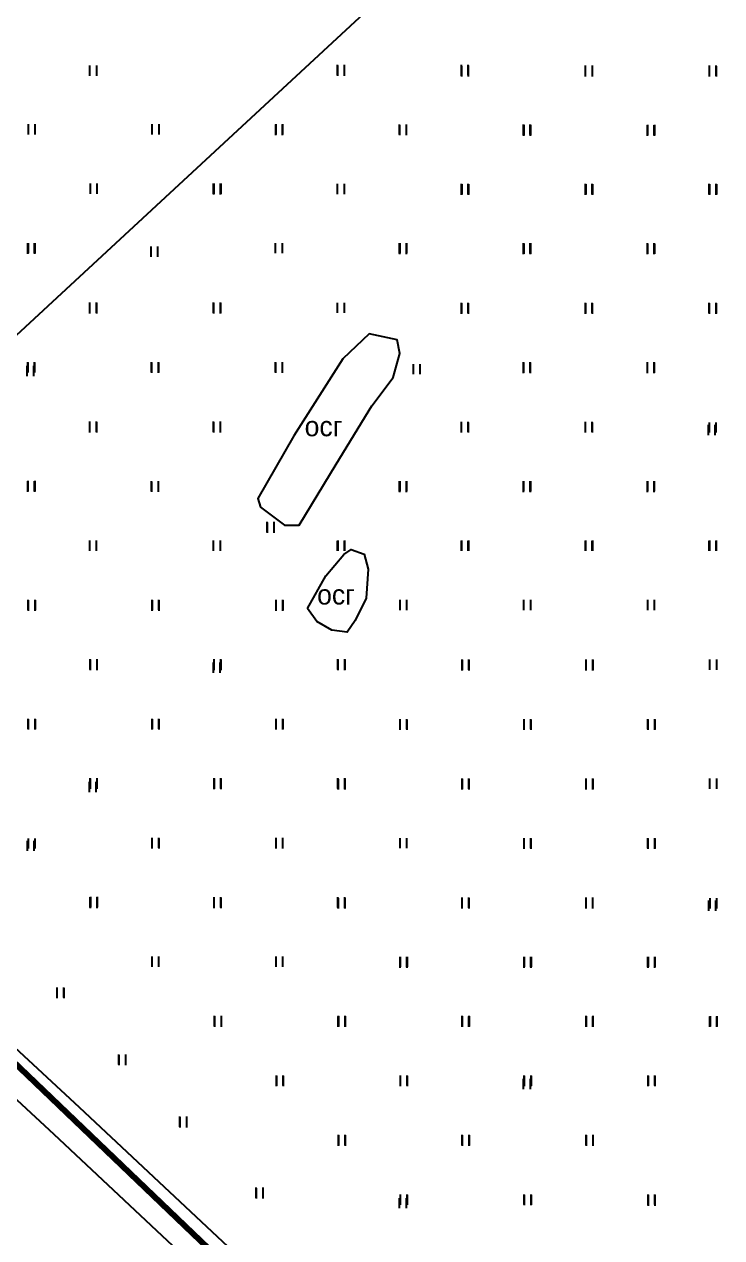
# Model space of a CAD drawing. Header units: millimetres. Extents: x 1378883 to 1389513, y 5662980 to 5673292.
# Drawn here: x 1384203.9 to 1384449.6, y 5669020.7 to 5669448.2 of the extents above; entities that cross this region are included whole.
import ezdxf

# ---------------------------------------------------------------- set-up
doc = ezdxf.new("R2010")
doc.units = ezdxf.units.MM
doc.layers.add('_5Інше', color=252, linetype='Continuous', lineweight=25)
for name, color, linetype in [('вулиці', 7, 'Continuous'), ('КартаСкан', 252, 'Continuous'), ('район', 6, 'Continuous')]:
    doc.layers.add(name, color=color, linetype=linetype)
picture_1 = doc.add_image_def('image1.tif', size_in_pixel=(29607, 29619))

# ---------------------------------------------------------------- blocks, each defined once
blk = doc.blocks.new('ТуріяПрибер')
at = {"layer": '_5Інше', "color": 160}
blk.add_lwpolyline([(46768, 24208), (46922, 24778), (46918, 24781), (46924, 24984), (46963, 24986), (46960, 25058), (46917, 25059), (46916, 25122), (47042, 25306), (47065, 25943), (47093, 25540), (47164, 25902), (47092, 25992), (47088, 26106), (46993, 26442), (47127, 26627), (47198, 27064), (47524, 27366), (47631, 27206), (47810, 27266), (47842, 27342), (47995, 27705)], dxfattribs=at)

msp = doc.modelspace()

# ---------------------------------------------------------------- linework, layer by layer
at = {"layer": 'вулиці', "color": 7, "lineweight": -2}
for p, q in [((1384227.07, 5669430.05), (1384227.07, 5669433.65)), ((1384229.47, 5669430.05), (1384229.47, 5669433.65)), ((1384314.3, 5669430.29), (1384314.3, 5669433.89)), ((1384314.34, 5669430.05), (1384314.34, 5669433.65)), ((1384316.7, 5669430.29), (1384316.7, 5669433.89)), ((1384316.74, 5669430.05), (1384316.74, 5669433.65)), ((1384357.93, 5669430.29), (1384357.93, 5669433.89)), ((1384357.98, 5669430.05), (1384357.98, 5669433.65)), ((1384358.03, 5669429.81), (1384358.03, 5669433.41)), ((1384360.33, 5669430.29), (1384360.33, 5669433.89)), ((1384360.38, 5669430.05), (1384360.38, 5669433.65)), ((1384360.43, 5669429.81), (1384360.43, 5669433.41)), ((1384401.62, 5669430.05), (1384401.62, 5669433.65)), ((1384401.66, 5669429.81), (1384401.66, 5669433.41)), ((1384404.02, 5669430.05), (1384404.02, 5669433.65)), ((1384404.06, 5669429.81), (1384404.06, 5669433.41)), ((1384445.26, 5669430.05), (1384445.26, 5669433.65)), ((1384445.3, 5669429.81), (1384445.3, 5669433.41)), ((1384447.66, 5669430.05), (1384447.66, 5669433.65)), ((1384447.7, 5669429.81), (1384447.7, 5669433.41)), ((1384205.37, 5669409.41), (1384205.37, 5669413.01)), ((1384207.77, 5669409.41), (1384207.77, 5669413.01)), ((1384249.01, 5669409.41), (1384249.01, 5669413.01)), ((1384251.41, 5669409.41), (1384251.41, 5669413.01)), ((1384292.48, 5669409.33), (1384292.48, 5669412.93)), ((1384292.52, 5669409.09), (1384292.52, 5669412.69)), ((1384292.65, 5669409.41), (1384292.65, 5669413.01)), ((1384294.88, 5669409.33), (1384294.88, 5669412.93)), ((1384294.92, 5669409.09), (1384294.92, 5669412.69)), ((1384295.05, 5669409.41), (1384295.05, 5669413.01)), ((1384336.12, 5669409.33), (1384336.12, 5669412.93)), ((1384336.16, 5669409.09), (1384336.16, 5669412.69)), ((1384338.52, 5669409.33), (1384338.52, 5669412.93)), ((1384338.56, 5669409.09), (1384338.56, 5669412.69)), ((1384379.75, 5669409.33), (1384379.75, 5669412.93)), ((1384379.8, 5669409.09), (1384379.8, 5669412.69)), ((1384379.8, 5669409.09), (1384379.8, 5669412.69)), ((1384379.85, 5669408.85), (1384379.85, 5669412.45)), ((1384379.97, 5669409.17), (1384379.97, 5669412.77)), ((1384379.97, 5669409.17), (1384379.97, 5669412.77)), ((1384382.15, 5669409.33), (1384382.15, 5669412.93)), ((1384382.2, 5669409.09), (1384382.2, 5669412.69)), ((1384382.2, 5669409.09), (1384382.2, 5669412.69)), ((1384382.25, 5669408.85), (1384382.25, 5669412.45)), ((1384382.37, 5669409.17), (1384382.37, 5669412.77)), ((1384382.37, 5669409.17), (1384382.37, 5669412.77)), ((1384423.44, 5669409.09), (1384423.44, 5669412.69)), ((1384423.48, 5669408.85), (1384423.48, 5669412.45)), ((1384423.6, 5669409.17), (1384423.6, 5669412.77)), ((1384425.84, 5669409.09), (1384425.84, 5669412.69)), ((1384425.88, 5669408.85), (1384425.88, 5669412.45)), ((1384426, 5669409.17), (1384426, 5669412.77)), ((1384227.19, 5669388.45), (1384227.19, 5669392.05)), ((1384229.59, 5669388.45), (1384229.59, 5669392.05)), ((1384270.61, 5669388.45), (1384270.61, 5669392.05)), ((1384270.66, 5669388.38), (1384270.66, 5669391.98)), ((1384270.66, 5669388.21), (1384270.66, 5669391.81)), ((1384270.71, 5669388.33), (1384270.71, 5669391.93)), ((1384270.71, 5669388.33), (1384270.71, 5669391.93)), ((1384270.83, 5669388.45), (1384270.83, 5669392.05)), ((1384273.01, 5669388.45), (1384273.01, 5669392.05)), ((1384273.06, 5669388.38), (1384273.06, 5669391.98)), ((1384273.06, 5669388.21), (1384273.06, 5669391.81)), ((1384273.11, 5669388.33), (1384273.11, 5669391.93)), ((1384273.11, 5669388.33), (1384273.11, 5669391.93)), ((1384273.23, 5669388.45), (1384273.23, 5669392.05)), ((1384314.3, 5669388.38), (1384314.3, 5669391.98)), ((1384314.3, 5669388.38), (1384314.3, 5669391.98)), ((1384316.7, 5669388.38), (1384316.7, 5669391.98)), ((1384316.7, 5669388.38), (1384316.7, 5669391.98)), ((1384357.93, 5669388.38), (1384357.93, 5669391.98)), ((1384357.93, 5669388.38), (1384357.93, 5669391.98)), ((1384358.03, 5669388.26), (1384358.03, 5669391.86)), ((1384358.15, 5669388.21), (1384358.15, 5669391.81)), ((1384360.33, 5669388.38), (1384360.33, 5669391.98)), ((1384360.33, 5669388.38), (1384360.33, 5669391.98)), ((1384360.43, 5669388.26), (1384360.43, 5669391.86)), ((1384360.43, 5669388.26), (1384360.43, 5669391.86)), ((1384360.55, 5669388.21), (1384360.55, 5669391.81)), ((1384401.57, 5669388.38), (1384401.57, 5669391.98)), ((1384401.67, 5669388.26), (1384401.67, 5669391.86)), ((1384401.67, 5669388.26), (1384401.67, 5669391.86)), ((1384401.79, 5669388.21), (1384401.79, 5669391.81)), ((1384403.97, 5669388.38), (1384403.97, 5669391.98)), ((1384404.07, 5669388.26), (1384404.07, 5669391.86)), ((1384404.07, 5669388.26), (1384404.07, 5669391.86)), ((1384404.19, 5669388.21), (1384404.19, 5669391.81)), ((1384445.21, 5669388.38), (1384445.21, 5669391.98)), ((1384445.21, 5669388.38), (1384445.21, 5669391.98)), ((1384445.3, 5669388.26), (1384445.3, 5669391.86)), ((1384445.3, 5669388.26), (1384445.3, 5669391.86)), ((1384445.42, 5669388.21), (1384445.42, 5669391.81)), ((1384447.61, 5669388.38), (1384447.61, 5669391.98)), ((1384447.61, 5669388.38), (1384447.61, 5669391.98)), ((1384447.7, 5669388.26), (1384447.7, 5669391.86)), ((1384447.7, 5669388.26), (1384447.7, 5669391.86)), ((1384447.82, 5669388.21), (1384447.82, 5669391.81)), ((1384357.98, 5669388.14), (1384357.98, 5669391.74)), ((1384357.98, 5669388.14), (1384357.98, 5669391.74)), ((1384360.38, 5669388.14), (1384360.38, 5669391.74)), ((1384360.38, 5669388.14), (1384360.38, 5669391.74)), ((1384401.62, 5669388.14), (1384401.62, 5669391.74)), ((1384401.62, 5669388.14), (1384401.62, 5669391.74)), ((1384404.02, 5669388.14), (1384404.02, 5669391.74)), ((1384404.02, 5669388.14), (1384404.02, 5669391.74)), ((1384445.26, 5669388.14), (1384445.26, 5669391.74)), ((1384445.26, 5669388.14), (1384445.26, 5669391.74)), ((1384447.66, 5669388.14), (1384447.66, 5669391.74)), ((1384447.66, 5669388.14), (1384447.66, 5669391.74)), ((1384205.16, 5669367.49), (1384205.16, 5669371.09)), ((1384205.2, 5669367.26), (1384205.2, 5669370.86)), ((1384205.2, 5669367.26), (1384205.2, 5669370.86)), ((1384205.25, 5669367.38), (1384205.25, 5669370.98)), ((1384205.37, 5669367.5), (1384205.37, 5669371.1)), ((1384207.56, 5669367.49), (1384207.56, 5669371.09)), ((1384207.6, 5669367.26), (1384207.6, 5669370.86)), ((1384207.6, 5669367.26), (1384207.6, 5669370.86)), ((1384207.65, 5669367.38), (1384207.65, 5669370.98)), ((1384207.77, 5669367.5), (1384207.77, 5669371.1)), ((1384292.43, 5669367.49), (1384292.43, 5669371.09)), ((1384294.83, 5669367.49), (1384294.83, 5669371.09)), ((1384336.12, 5669367.42), (1384336.12, 5669371.02)), ((1384336.16, 5669367.18), (1384336.16, 5669370.78)), ((1384336.28, 5669367.5), (1384336.28, 5669371.1)), ((1384338.52, 5669367.42), (1384338.52, 5669371.02)), ((1384338.56, 5669367.18), (1384338.56, 5669370.78)), ((1384338.68, 5669367.5), (1384338.68, 5669371.1)), ((1384379.75, 5669367.42), (1384379.75, 5669371.02)), ((1384379.8, 5669367.18), (1384379.8, 5669370.78)), ((1384379.92, 5669367.5), (1384379.92, 5669371.1)), ((1384379.97, 5669367.26), (1384379.97, 5669370.86)), ((1384379.97, 5669367.26), (1384379.97, 5669370.86)), ((1384382.15, 5669367.42), (1384382.15, 5669371.02)), ((1384382.2, 5669367.18), (1384382.2, 5669370.78)), ((1384382.32, 5669367.5), (1384382.32, 5669371.1)), ((1384382.37, 5669367.26), (1384382.37, 5669370.86)), ((1384382.37, 5669367.26), (1384382.37, 5669370.86)), ((1384423.39, 5669367.42), (1384423.39, 5669371.02)), ((1384423.44, 5669367.18), (1384423.44, 5669370.78)), ((1384423.49, 5669367.31), (1384423.49, 5669370.91)), ((1384423.6, 5669367.26), (1384423.6, 5669370.86)), ((1384425.79, 5669367.42), (1384425.79, 5669371.02)), ((1384425.84, 5669367.18), (1384425.84, 5669370.78)), ((1384425.89, 5669367.31), (1384425.89, 5669370.91)), ((1384426, 5669367.26), (1384426, 5669370.86)), ((1384248.57, 5669366.3), (1384248.57, 5669369.9)), ((1384248.57, 5669366.3), (1384248.57, 5669369.9)), ((1384250.97, 5669366.3), (1384250.97, 5669369.9)), ((1384250.97, 5669366.3), (1384250.97, 5669369.9)), ((1384226.98, 5669346.54), (1384226.98, 5669350.14)), ((1384227.02, 5669346.3), (1384227.02, 5669349.9)), ((1384227.02, 5669346.3), (1384227.02, 5669349.9)), ((1384227.07, 5669346.42), (1384227.07, 5669350.02)), ((1384227.07, 5669346.42), (1384227.07, 5669350.02)), ((1384229.38, 5669346.54), (1384229.38, 5669350.14)), ((1384229.42, 5669346.3), (1384229.42, 5669349.9)), ((1384229.42, 5669346.3), (1384229.42, 5669349.9)), ((1384229.47, 5669346.42), (1384229.47, 5669350.02)), ((1384229.47, 5669346.42), (1384229.47, 5669350.02)), ((1384270.61, 5669346.54), (1384270.61, 5669350.14)), ((1384270.66, 5669346.3), (1384270.66, 5669349.9)), ((1384270.66, 5669346.3), (1384270.66, 5669349.9)), ((1384270.71, 5669346.42), (1384270.71, 5669350.02)), ((1384273.01, 5669346.54), (1384273.01, 5669350.14)), ((1384273.06, 5669346.3), (1384273.06, 5669349.9)), ((1384273.06, 5669346.3), (1384273.06, 5669349.9)), ((1384273.11, 5669346.42), (1384273.11, 5669350.02)), ((1384314.3, 5669346.47), (1384314.3, 5669350.07)), ((1384316.7, 5669346.47), (1384316.7, 5669350.07)), ((1384357.93, 5669346.47), (1384357.93, 5669350.07)), ((1384357.98, 5669346.23), (1384357.98, 5669349.83)), ((1384357.98, 5669346.23), (1384357.98, 5669349.83)), ((1384358.03, 5669346.35), (1384358.03, 5669349.95)), ((1384360.33, 5669346.47), (1384360.33, 5669350.07)), ((1384360.38, 5669346.23), (1384360.38, 5669349.83)), ((1384360.38, 5669346.23), (1384360.38, 5669349.83)), ((1384360.43, 5669346.35), (1384360.43, 5669349.95)), ((1384401.57, 5669346.47), (1384401.57, 5669350.07)), ((1384401.62, 5669346.23), (1384401.62, 5669349.83)), ((1384401.62, 5669346.23), (1384401.62, 5669349.83)), ((1384401.67, 5669346.35), (1384401.67, 5669349.95)), ((1384403.97, 5669346.47), (1384403.97, 5669350.07)), ((1384404.02, 5669346.23), (1384404.02, 5669349.83)), ((1384404.02, 5669346.23), (1384404.02, 5669349.83)), ((1384404.07, 5669346.35), (1384404.07, 5669349.95)), ((1384445.21, 5669346.47), (1384445.21, 5669350.07)), ((1384445.21, 5669346.47), (1384445.21, 5669350.07)), ((1384445.26, 5669346.23), (1384445.26, 5669349.83)), ((1384445.26, 5669346.23), (1384445.26, 5669349.83)), ((1384445.26, 5669346.23), (1384445.26, 5669349.83)), ((1384445.3, 5669346.35), (1384445.3, 5669349.95)), ((1384447.61, 5669346.47), (1384447.61, 5669350.07)), ((1384447.61, 5669346.47), (1384447.61, 5669350.07)), ((1384447.66, 5669346.23), (1384447.66, 5669349.83)), ((1384447.66, 5669346.23), (1384447.66, 5669349.83)), ((1384447.66, 5669346.23), (1384447.66, 5669349.83)), ((1384447.66, 5669346.23), (1384447.66, 5669349.83)), ((1384447.7, 5669346.35), (1384447.7, 5669349.95)), ((1384204.88, 5669324.27), (1384204.88, 5669327.87)), ((1384204.88, 5669324.27), (1384204.88, 5669327.87)), ((1384205.16, 5669325.58), (1384205.16, 5669329.18)), ((1384205.16, 5669325.58), (1384205.16, 5669329.18)), ((1384205.25, 5669325.47), (1384205.25, 5669329.07)), ((1384207.28, 5669324.27), (1384207.28, 5669327.87)), ((1384207.28, 5669324.27), (1384207.28, 5669327.87)), ((1384207.56, 5669325.58), (1384207.56, 5669329.18)), ((1384207.56, 5669325.58), (1384207.56, 5669329.18)), ((1384207.65, 5669325.47), (1384207.65, 5669329.07)), ((1384248.79, 5669325.58), (1384248.79, 5669329.18)), ((1384248.79, 5669325.58), (1384248.79, 5669329.18)), ((1384248.84, 5669325.35), (1384248.84, 5669328.95)), ((1384248.89, 5669325.47), (1384248.89, 5669329.07)), ((1384251.19, 5669325.58), (1384251.19, 5669329.18)), ((1384251.19, 5669325.58), (1384251.19, 5669329.18)), ((1384251.24, 5669325.35), (1384251.24, 5669328.95)), ((1384251.29, 5669325.47), (1384251.29, 5669329.07)), ((1384292.43, 5669325.58), (1384292.43, 5669329.18)), ((1384292.43, 5669325.58), (1384292.43, 5669329.18)), ((1384292.48, 5669325.35), (1384292.48, 5669328.95)), ((1384292.53, 5669325.47), (1384292.53, 5669329.07)), ((1384294.83, 5669325.58), (1384294.83, 5669329.18)), ((1384294.83, 5669325.58), (1384294.83, 5669329.18)), ((1384294.88, 5669325.35), (1384294.88, 5669328.95)), ((1384294.93, 5669325.47), (1384294.93, 5669329.07)), ((1384340.98, 5669324.9), (1384340.98, 5669328.5)), ((1384343.38, 5669324.9), (1384343.38, 5669328.5)), ((1384343.38, 5669324.9), (1384343.38, 5669328.5)), ((1384379.75, 5669325.51), (1384379.75, 5669329.11)), ((1384379.75, 5669325.51), (1384379.75, 5669329.11)), ((1384379.8, 5669325.27), (1384379.8, 5669328.87)), ((1384379.85, 5669325.4), (1384379.85, 5669329)), ((1384382.15, 5669325.51), (1384382.15, 5669329.11)), ((1384382.15, 5669325.51), (1384382.15, 5669329.11)), ((1384382.2, 5669325.27), (1384382.2, 5669328.87)), ((1384382.25, 5669325.4), (1384382.25, 5669329)), ((1384423.39, 5669325.51), (1384423.39, 5669329.11)), ((1384423.39, 5669325.51), (1384423.39, 5669329.11)), ((1384423.39, 5669325.51), (1384423.39, 5669329.11)), ((1384423.44, 5669325.27), (1384423.44, 5669328.87)), ((1384423.49, 5669325.4), (1384423.49, 5669329)), ((1384425.79, 5669325.51), (1384425.79, 5669329.11)), ((1384425.79, 5669325.51), (1384425.79, 5669329.11)), ((1384425.79, 5669325.51), (1384425.79, 5669329.11)), ((1384425.79, 5669325.51), (1384425.79, 5669329.11)), ((1384425.84, 5669325.27), (1384425.84, 5669328.87)), ((1384425.89, 5669325.4), (1384425.89, 5669329)), ((1384226.98, 5669304.63), (1384226.98, 5669308.23)), ((1384227.02, 5669304.39), (1384227.02, 5669307.99)), ((1384229.38, 5669304.63), (1384229.38, 5669308.23)), ((1384229.42, 5669304.39), (1384229.42, 5669307.99)), ((1384270.61, 5669304.63), (1384270.61, 5669308.23)), ((1384270.66, 5669304.39), (1384270.66, 5669307.99)), ((1384273.01, 5669304.63), (1384273.01, 5669308.23)), ((1384273.06, 5669304.39), (1384273.06, 5669307.99)), ((1384357.93, 5669304.56), (1384357.93, 5669308.16)), ((1384357.98, 5669304.32), (1384357.98, 5669307.92)), ((1384360.33, 5669304.56), (1384360.33, 5669308.16)), ((1384360.38, 5669304.32), (1384360.38, 5669307.92)), ((1384401.57, 5669304.56), (1384401.57, 5669308.16)), ((1384401.62, 5669304.32), (1384401.62, 5669307.92)), ((1384403.97, 5669304.56), (1384403.97, 5669308.16)), ((1384404.02, 5669304.32), (1384404.02, 5669307.92)), ((1384444.89, 5669303.48), (1384444.89, 5669307.08)), ((1384444.89, 5669303.48), (1384444.89, 5669307.08)), ((1384445.26, 5669304.32), (1384445.26, 5669307.92)), ((1384445.26, 5669304.32), (1384445.26, 5669307.92)), ((1384447.29, 5669303.48), (1384447.29, 5669307.08)), ((1384447.29, 5669303.48), (1384447.29, 5669307.08)), ((1384447.66, 5669304.32), (1384447.66, 5669307.92)), ((1384447.66, 5669304.32), (1384447.66, 5669307.92)), ((1384205.16, 5669283.67), (1384205.16, 5669287.27)), ((1384205.2, 5669283.44), (1384205.2, 5669287.04)), ((1384205.32, 5669283.75), (1384205.32, 5669287.35)), ((1384207.56, 5669283.67), (1384207.56, 5669287.27)), ((1384207.6, 5669283.44), (1384207.6, 5669287.04)), ((1384207.72, 5669283.75), (1384207.72, 5669287.35)), ((1384248.79, 5669283.67), (1384248.79, 5669287.27)), ((1384248.84, 5669283.44), (1384248.84, 5669287.04)), ((1384251.19, 5669283.67), (1384251.19, 5669287.27)), ((1384251.24, 5669283.44), (1384251.24, 5669287.04)), ((1384336.12, 5669283.6), (1384336.12, 5669287.2)), ((1384336.16, 5669283.36), (1384336.16, 5669286.96)), ((1384336.28, 5669283.68), (1384336.28, 5669287.28)), ((1384336.28, 5669283.68), (1384336.28, 5669287.28)), ((1384338.52, 5669283.6), (1384338.52, 5669287.2)), ((1384338.56, 5669283.36), (1384338.56, 5669286.96)), ((1384338.68, 5669283.68), (1384338.68, 5669287.28)), ((1384338.68, 5669283.68), (1384338.68, 5669287.28)), ((1384379.75, 5669283.6), (1384379.75, 5669287.2)), ((1384379.8, 5669283.36), (1384379.8, 5669286.96)), ((1384379.92, 5669283.68), (1384379.92, 5669287.28)), ((1384382.15, 5669283.6), (1384382.15, 5669287.2)), ((1384382.2, 5669283.36), (1384382.2, 5669286.96)), ((1384382.32, 5669283.68), (1384382.32, 5669287.28)), ((1384423.39, 5669283.6), (1384423.39, 5669287.2)), ((1384423.39, 5669283.6), (1384423.39, 5669287.2)), ((1384423.44, 5669283.36), (1384423.44, 5669286.96)), ((1384423.56, 5669283.68), (1384423.56, 5669287.28)), ((1384425.79, 5669283.6), (1384425.79, 5669287.2)), ((1384425.79, 5669283.6), (1384425.79, 5669287.2)), ((1384425.84, 5669283.36), (1384425.84, 5669286.96)), ((1384425.96, 5669283.68), (1384425.96, 5669287.28)), ((1384289.5, 5669269.25), (1384289.5, 5669272.85)), ((1384289.54, 5669269.01), (1384289.54, 5669272.61)), ((1384291.9, 5669269.25), (1384291.9, 5669272.85)), ((1384291.94, 5669269.01), (1384291.94, 5669272.61)), ((1384226.98, 5669262.72), (1384226.98, 5669266.32)), ((1384229.38, 5669262.72), (1384229.38, 5669266.32)), ((1384270.61, 5669262.72), (1384270.61, 5669266.32)), ((1384273.01, 5669262.72), (1384273.01, 5669266.32)), ((1384314.3, 5669262.65), (1384314.3, 5669266.25)), ((1384314.46, 5669262.72), (1384314.46, 5669266.32)), ((1384316.7, 5669262.65), (1384316.7, 5669266.25)), ((1384316.86, 5669262.72), (1384316.86, 5669266.32)), ((1384357.93, 5669262.65), (1384357.93, 5669266.25)), ((1384358.1, 5669262.72), (1384358.1, 5669266.32)), ((1384360.33, 5669262.65), (1384360.33, 5669266.25)), ((1384360.5, 5669262.72), (1384360.5, 5669266.32)), ((1384401.57, 5669262.65), (1384401.57, 5669266.25)), ((1384401.74, 5669262.72), (1384401.74, 5669266.32)), ((1384403.97, 5669262.65), (1384403.97, 5669266.25)), ((1384404.14, 5669262.72), (1384404.14, 5669266.32)), ((1384445.21, 5669262.65), (1384445.21, 5669266.25)), ((1384445.38, 5669262.72), (1384445.38, 5669266.32)), ((1384447.61, 5669262.65), (1384447.61, 5669266.25)), ((1384447.78, 5669262.72), (1384447.78, 5669266.32)), ((1384205.32, 5669241.84), (1384205.32, 5669245.44)), ((1384205.32, 5669241.84), (1384205.32, 5669245.44)), ((1384205.32, 5669241.84), (1384205.32, 5669245.44)), ((1384205.32, 5669241.84), (1384205.32, 5669245.44)), ((1384205.37, 5669241.6), (1384205.37, 5669245.2)), ((1384205.42, 5669241.72), (1384205.42, 5669245.32)), ((1384205.42, 5669241.72), (1384205.42, 5669245.32)), ((1384207.72, 5669241.84), (1384207.72, 5669245.44)), ((1384207.72, 5669241.84), (1384207.72, 5669245.44)), ((1384207.72, 5669241.84), (1384207.72, 5669245.44)), ((1384207.72, 5669241.84), (1384207.72, 5669245.44)), ((1384207.77, 5669241.6), (1384207.77, 5669245.2)), ((1384207.82, 5669241.72), (1384207.82, 5669245.32)), ((1384207.82, 5669241.72), (1384207.82, 5669245.32)), ((1384248.96, 5669241.84), (1384248.96, 5669245.44)), ((1384248.96, 5669241.84), (1384248.96, 5669245.44)), ((1384249.01, 5669241.6), (1384249.01, 5669245.2)), ((1384249.06, 5669241.72), (1384249.06, 5669245.32)), ((1384249.06, 5669241.72), (1384249.06, 5669245.32)), ((1384249.06, 5669241.72), (1384249.06, 5669245.32)), ((1384251.36, 5669241.84), (1384251.36, 5669245.44)), ((1384251.36, 5669241.84), (1384251.36, 5669245.44)), ((1384251.41, 5669241.6), (1384251.41, 5669245.2)), ((1384251.46, 5669241.72), (1384251.46, 5669245.32)), ((1384251.46, 5669241.72), (1384251.46, 5669245.32)), ((1384251.46, 5669241.72), (1384251.46, 5669245.32)), ((1384251.46, 5669241.72), (1384251.46, 5669245.32)), ((1384292.6, 5669241.84), (1384292.6, 5669245.44)), ((1384292.6, 5669241.84), (1384292.6, 5669245.44)), ((1384292.64, 5669241.6), (1384292.64, 5669245.2)), ((1384292.69, 5669241.72), (1384292.69, 5669245.32)), ((1384292.69, 5669241.72), (1384292.69, 5669245.32)), ((1384295, 5669241.84), (1384295, 5669245.44)), ((1384295, 5669241.84), (1384295, 5669245.44)), ((1384295.04, 5669241.6), (1384295.04, 5669245.2)), ((1384295.09, 5669241.72), (1384295.09, 5669245.32)), ((1384295.09, 5669241.72), (1384295.09, 5669245.32)), ((1384336.28, 5669241.77), (1384336.28, 5669245.37)), ((1384336.28, 5669241.77), (1384336.28, 5669245.37)), ((1384338.68, 5669241.77), (1384338.68, 5669245.37)), ((1384338.68, 5669241.77), (1384338.68, 5669245.37)), ((1384379.92, 5669241.77), (1384379.92, 5669245.37)), ((1384382.32, 5669241.77), (1384382.32, 5669245.37)), ((1384423.56, 5669241.77), (1384423.56, 5669245.37)), ((1384425.96, 5669241.77), (1384425.96, 5669245.37)), ((1384227.14, 5669220.89), (1384227.14, 5669224.49)), ((1384227.19, 5669220.65), (1384227.19, 5669224.25)), ((1384227.19, 5669220.65), (1384227.19, 5669224.25)), ((1384227.24, 5669220.77), (1384227.24, 5669224.37)), ((1384229.54, 5669220.89), (1384229.54, 5669224.49)), ((1384229.59, 5669220.65), (1384229.59, 5669224.25)), ((1384229.59, 5669220.65), (1384229.59, 5669224.25)), ((1384229.64, 5669220.77), (1384229.64, 5669224.37)), ((1384270.55, 5669219.69), (1384270.55, 5669223.29)), ((1384270.55, 5669219.69), (1384270.55, 5669223.29)), ((1384270.78, 5669220.89), (1384270.78, 5669224.49)), ((1384270.83, 5669220.65), (1384270.83, 5669224.25)), ((1384272.95, 5669219.69), (1384272.95, 5669223.29)), ((1384272.95, 5669219.69), (1384272.95, 5669223.29)), ((1384273.18, 5669220.89), (1384273.18, 5669224.49)), ((1384273.23, 5669220.65), (1384273.23, 5669224.25)), ((1384314.42, 5669220.89), (1384314.42, 5669224.49)), ((1384314.46, 5669220.65), (1384314.46, 5669224.25)), ((1384314.51, 5669220.77), (1384314.51, 5669224.37)), ((1384314.51, 5669220.77), (1384314.51, 5669224.37)), ((1384316.82, 5669220.89), (1384316.82, 5669224.49)), ((1384316.86, 5669220.65), (1384316.86, 5669224.25)), ((1384316.91, 5669220.77), (1384316.91, 5669224.37)), ((1384316.91, 5669220.77), (1384316.91, 5669224.37)), ((1384358.15, 5669220.77), (1384358.15, 5669224.37)), ((1384358.2, 5669220.53), (1384358.2, 5669224.13)), ((1384358.25, 5669220.65), (1384358.25, 5669224.25)), ((1384360.55, 5669220.77), (1384360.55, 5669224.37)), ((1384360.6, 5669220.53), (1384360.6, 5669224.13)), ((1384360.65, 5669220.65), (1384360.65, 5669224.25)), ((1384360.65, 5669220.65), (1384360.65, 5669224.25)), ((1384401.79, 5669220.77), (1384401.79, 5669224.37)), ((1384401.83, 5669220.53), (1384401.83, 5669224.13)), ((1384401.88, 5669220.65), (1384401.88, 5669224.25)), ((1384401.88, 5669220.65), (1384401.88, 5669224.25)), ((1384404.19, 5669220.77), (1384404.19, 5669224.37)), ((1384404.23, 5669220.53), (1384404.23, 5669224.13)), ((1384404.28, 5669220.65), (1384404.28, 5669224.25)), ((1384404.28, 5669220.65), (1384404.28, 5669224.25)), ((1384445.42, 5669220.77), (1384445.42, 5669224.37)), ((1384445.42, 5669220.77), (1384445.42, 5669224.37)), ((1384447.82, 5669220.77), (1384447.82, 5669224.37)), ((1384447.82, 5669220.77), (1384447.82, 5669224.37)), ((1384205.32, 5669199.93), (1384205.32, 5669203.53)), ((1384205.32, 5669199.93), (1384205.32, 5669203.53)), ((1384205.37, 5669199.69), (1384205.37, 5669203.29)), ((1384205.37, 5669199.69), (1384205.37, 5669203.29)), ((1384205.37, 5669199.69), (1384205.37, 5669203.29)), ((1384205.42, 5669199.81), (1384205.42, 5669203.41)), ((1384207.72, 5669199.93), (1384207.72, 5669203.53)), ((1384207.72, 5669199.93), (1384207.72, 5669203.53)), ((1384207.77, 5669199.69), (1384207.77, 5669203.29)), ((1384207.77, 5669199.69), (1384207.77, 5669203.29)), ((1384207.77, 5669199.69), (1384207.77, 5669203.29)), ((1384207.77, 5669199.69), (1384207.77, 5669203.29)), ((1384207.82, 5669199.81), (1384207.82, 5669203.41)), ((1384248.96, 5669199.93), (1384248.96, 5669203.53)), ((1384249.01, 5669199.69), (1384249.01, 5669203.29)), ((1384249.01, 5669199.69), (1384249.01, 5669203.29)), ((1384249.06, 5669199.81), (1384249.06, 5669203.41)), ((1384249.06, 5669199.81), (1384249.06, 5669203.41)), ((1384251.36, 5669199.93), (1384251.36, 5669203.53)), ((1384251.41, 5669199.69), (1384251.41, 5669203.29)), ((1384251.41, 5669199.69), (1384251.41, 5669203.29)), ((1384251.46, 5669199.81), (1384251.46, 5669203.41)), ((1384251.46, 5669199.81), (1384251.46, 5669203.41)), ((1384292.6, 5669199.93), (1384292.6, 5669203.53)), ((1384292.64, 5669199.69), (1384292.64, 5669203.29)), ((1384292.64, 5669199.69), (1384292.64, 5669203.29)), ((1384292.69, 5669199.81), (1384292.69, 5669203.41)), ((1384295, 5669199.93), (1384295, 5669203.53)), ((1384295.04, 5669199.69), (1384295.04, 5669203.29)), ((1384295.04, 5669199.69), (1384295.04, 5669203.29)), ((1384295.09, 5669199.81), (1384295.09, 5669203.41)), ((1384336.33, 5669199.81), (1384336.33, 5669203.41)), ((1384336.38, 5669199.58), (1384336.38, 5669203.18)), ((1384338.73, 5669199.81), (1384338.73, 5669203.41)), ((1384338.78, 5669199.58), (1384338.78, 5669203.18)), ((1384379.97, 5669199.81), (1384379.97, 5669203.41)), ((1384380.01, 5669199.58), (1384380.01, 5669203.18)), ((1384382.37, 5669199.81), (1384382.37, 5669203.41)), ((1384382.41, 5669199.58), (1384382.41, 5669203.18)), ((1384423.61, 5669199.81), (1384423.61, 5669203.41)), ((1384423.65, 5669199.58), (1384423.65, 5669203.18)), ((1384423.7, 5669199.7), (1384423.7, 5669203.3)), ((1384426.01, 5669199.81), (1384426.01, 5669203.41)), ((1384426.05, 5669199.58), (1384426.05, 5669203.18)), ((1384426.1, 5669199.7), (1384426.1, 5669203.3)), ((1384227.14, 5669178.98), (1384227.14, 5669182.58)), ((1384227.14, 5669178.98), (1384227.14, 5669182.58)), ((1384227.24, 5669178.86), (1384227.24, 5669182.46)), ((1384229.54, 5669178.98), (1384229.54, 5669182.58)), ((1384229.54, 5669178.98), (1384229.54, 5669182.58)), ((1384229.64, 5669178.86), (1384229.64, 5669182.46)), ((1384270.78, 5669178.98), (1384270.78, 5669182.58)), ((1384270.78, 5669178.98), (1384270.78, 5669182.58)), ((1384270.83, 5669178.74), (1384270.83, 5669182.34)), ((1384270.88, 5669178.86), (1384270.88, 5669182.46)), ((1384273.18, 5669178.98), (1384273.18, 5669182.58)), ((1384273.18, 5669178.98), (1384273.18, 5669182.58)), ((1384273.23, 5669178.74), (1384273.23, 5669182.34)), ((1384273.28, 5669178.86), (1384273.28, 5669182.46)), ((1384314.42, 5669178.98), (1384314.42, 5669182.58)), ((1384314.42, 5669178.98), (1384314.42, 5669182.58)), ((1384314.46, 5669178.74), (1384314.46, 5669182.34)), ((1384314.51, 5669178.86), (1384314.51, 5669182.46)), ((1384314.51, 5669178.86), (1384314.51, 5669182.46)), ((1384316.82, 5669178.98), (1384316.82, 5669182.58)), ((1384316.82, 5669178.98), (1384316.82, 5669182.58)), ((1384316.86, 5669178.74), (1384316.86, 5669182.34)), ((1384316.91, 5669178.86), (1384316.91, 5669182.46)), ((1384316.91, 5669178.86), (1384316.91, 5669182.46)), ((1384358.15, 5669178.86), (1384358.15, 5669182.46)), ((1384358.25, 5669178.74), (1384358.25, 5669182.34)), ((1384360.55, 5669178.86), (1384360.55, 5669182.46)), ((1384360.65, 5669178.74), (1384360.65, 5669182.34)), ((1384401.79, 5669178.86), (1384401.79, 5669182.46)), ((1384401.88, 5669178.74), (1384401.88, 5669182.34)), ((1384404.19, 5669178.86), (1384404.19, 5669182.46)), ((1384404.28, 5669178.74), (1384404.28, 5669182.34)), ((1384445.42, 5669178.86), (1384445.42, 5669182.46)), ((1384445.42, 5669178.86), (1384445.42, 5669182.46)), ((1384447.82, 5669178.86), (1384447.82, 5669182.46)), ((1384447.82, 5669178.86), (1384447.82, 5669182.46)), ((1384226.87, 5669177.66), (1384226.87, 5669181.26)), ((1384226.87, 5669177.66), (1384226.87, 5669181.26)), ((1384229.27, 5669177.66), (1384229.27, 5669181.26)), ((1384229.27, 5669177.66), (1384229.27, 5669181.26)), ((1384314.56, 5669178.62), (1384314.56, 5669182.22)), ((1384316.96, 5669178.62), (1384316.96, 5669182.22)), ((1384316.96, 5669178.62), (1384316.96, 5669182.22)), ((1384358.2, 5669178.62), (1384358.2, 5669182.22)), ((1384358.2, 5669178.62), (1384358.2, 5669182.22)), ((1384360.6, 5669178.62), (1384360.6, 5669182.22)), ((1384360.6, 5669178.62), (1384360.6, 5669182.22)), ((1384401.83, 5669178.62), (1384401.83, 5669182.22)), ((1384401.83, 5669178.62), (1384401.83, 5669182.22)), ((1384404.23, 5669178.62), (1384404.23, 5669182.22)), ((1384404.23, 5669178.62), (1384404.23, 5669182.22)), ((1384205.37, 5669157.78), (1384205.37, 5669161.38)), ((1384205.37, 5669157.78), (1384205.37, 5669161.38)), ((1384207.77, 5669157.78), (1384207.77, 5669161.38)), ((1384207.77, 5669157.78), (1384207.77, 5669161.38)), ((1384248.96, 5669158.02), (1384248.96, 5669161.62)), ((1384249.01, 5669157.78), (1384249.01, 5669161.38)), ((1384251.36, 5669158.02), (1384251.36, 5669161.62)), ((1384251.41, 5669157.78), (1384251.41, 5669161.38)), ((1384292.6, 5669158.02), (1384292.6, 5669161.62)), ((1384292.64, 5669157.78), (1384292.64, 5669161.38)), ((1384295, 5669158.02), (1384295, 5669161.62)), ((1384295.04, 5669157.78), (1384295.04, 5669161.38)), ((1384336.33, 5669157.9), (1384336.33, 5669161.5)), ((1384336.33, 5669157.9), (1384336.33, 5669161.5)), ((1384338.73, 5669157.9), (1384338.73, 5669161.5)), ((1384338.73, 5669157.9), (1384338.73, 5669161.5)), ((1384379.97, 5669157.9), (1384379.97, 5669161.5)), ((1384379.97, 5669157.9), (1384379.97, 5669161.5)), ((1384380.01, 5669157.67), (1384380.01, 5669161.27)), ((1384380.06, 5669157.79), (1384380.06, 5669161.39)), ((1384382.37, 5669157.9), (1384382.37, 5669161.5)), ((1384382.37, 5669157.9), (1384382.37, 5669161.5)), ((1384382.41, 5669157.67), (1384382.41, 5669161.27)), ((1384382.46, 5669157.79), (1384382.46, 5669161.39)), ((1384423.61, 5669157.9), (1384423.61, 5669161.5)), ((1384423.61, 5669157.9), (1384423.61, 5669161.5)), ((1384423.61, 5669157.9), (1384423.61, 5669161.5)), ((1384423.65, 5669157.67), (1384423.65, 5669161.27)), ((1384423.7, 5669157.79), (1384423.7, 5669161.39)), ((1384426.01, 5669157.9), (1384426.01, 5669161.5)), ((1384426.01, 5669157.9), (1384426.01, 5669161.5)), ((1384426.01, 5669157.9), (1384426.01, 5669161.5)), ((1384426.01, 5669157.9), (1384426.01, 5669161.5)), ((1384426.05, 5669157.67), (1384426.05, 5669161.27)), ((1384426.1, 5669157.79), (1384426.1, 5669161.39)), ((1384205, 5669156.94), (1384205, 5669160.54)), ((1384205, 5669156.94), (1384205, 5669160.54)), ((1384207.4, 5669156.94), (1384207.4, 5669160.54)), ((1384207.4, 5669156.94), (1384207.4, 5669160.54)), ((1384227.14, 5669137.07), (1384227.14, 5669140.67)), ((1384227.19, 5669136.83), (1384227.19, 5669140.43)), ((1384227.31, 5669137.14), (1384227.31, 5669140.74)), ((1384229.54, 5669137.07), (1384229.54, 5669140.67)), ((1384229.59, 5669136.83), (1384229.59, 5669140.43)), ((1384229.71, 5669137.14), (1384229.71, 5669140.74)), ((1384270.78, 5669137.07), (1384270.78, 5669140.67)), ((1384270.83, 5669136.83), (1384270.83, 5669140.43)), ((1384273.18, 5669137.07), (1384273.18, 5669140.67)), ((1384273.23, 5669136.83), (1384273.23, 5669140.43)), ((1384314.42, 5669137.07), (1384314.42, 5669140.67)), ((1384314.46, 5669136.83), (1384314.46, 5669140.43)), ((1384314.56, 5669136.71), (1384314.56, 5669140.31)), ((1384316.82, 5669137.07), (1384316.82, 5669140.67)), ((1384316.86, 5669136.83), (1384316.86, 5669140.43)), ((1384316.96, 5669136.71), (1384316.96, 5669140.31)), ((1384358.15, 5669136.95), (1384358.15, 5669140.55)), ((1384358.2, 5669136.71), (1384358.2, 5669140.31)), ((1384360.55, 5669136.95), (1384360.55, 5669140.55)), ((1384360.6, 5669136.71), (1384360.6, 5669140.31)), ((1384401.79, 5669136.95), (1384401.79, 5669140.55)), ((1384401.83, 5669136.71), (1384401.83, 5669140.31)), ((1384404.19, 5669136.95), (1384404.19, 5669140.55)), ((1384404.23, 5669136.71), (1384404.23, 5669140.31)), ((1384445.47, 5669136.71), (1384445.47, 5669140.31)), ((1384445.47, 5669136.71), (1384445.47, 5669140.31)), ((1384447.87, 5669136.71), (1384447.87, 5669140.31)), ((1384447.87, 5669136.71), (1384447.87, 5669140.31)), ((1384445.1, 5669135.87), (1384445.1, 5669139.47)), ((1384445.1, 5669135.87), (1384445.1, 5669139.47)), ((1384447.5, 5669135.87), (1384447.5, 5669139.47)), ((1384447.5, 5669135.87), (1384447.5, 5669139.47)), ((1384248.96, 5669116.11), (1384248.96, 5669119.71)), ((1384251.36, 5669116.11), (1384251.36, 5669119.71)), ((1384292.6, 5669116.11), (1384292.6, 5669119.71)), ((1384295, 5669116.11), (1384295, 5669119.71)), ((1384336.33, 5669115.99), (1384336.33, 5669119.59)), ((1384336.38, 5669115.76), (1384336.38, 5669119.36)), ((1384336.5, 5669116.07), (1384336.5, 5669119.67)), ((1384336.5, 5669116.07), (1384336.5, 5669119.67)), ((1384338.73, 5669115.99), (1384338.73, 5669119.59)), ((1384338.78, 5669115.76), (1384338.78, 5669119.36)), ((1384338.9, 5669116.07), (1384338.9, 5669119.67)), ((1384338.9, 5669116.07), (1384338.9, 5669119.67)), ((1384379.97, 5669115.99), (1384379.97, 5669119.59)), ((1384380.01, 5669115.76), (1384380.01, 5669119.36)), ((1384380.14, 5669116.07), (1384380.14, 5669119.67)), ((1384382.37, 5669115.99), (1384382.37, 5669119.59)), ((1384382.41, 5669115.76), (1384382.41, 5669119.36)), ((1384382.54, 5669116.07), (1384382.54, 5669119.67)), ((1384423.61, 5669115.99), (1384423.61, 5669119.59)), ((1384423.61, 5669115.99), (1384423.61, 5669119.59)), ((1384423.65, 5669115.76), (1384423.65, 5669119.36)), ((1384423.77, 5669116.07), (1384423.77, 5669119.67)), ((1384426.01, 5669115.99), (1384426.01, 5669119.59)), ((1384426.01, 5669115.99), (1384426.01, 5669119.59)), ((1384426.05, 5669115.76), (1384426.05, 5669119.36)), ((1384426.17, 5669116.07), (1384426.17, 5669119.67)), ((1384215.48, 5669105.28), (1384215.48, 5669108.88)), ((1384215.53, 5669105.04), (1384215.53, 5669108.64)), ((1384217.88, 5669105.28), (1384217.88, 5669108.88)), ((1384217.93, 5669105.04), (1384217.93, 5669108.64)), ((1384270.95, 5669095.23), (1384270.95, 5669098.83)), ((1384270.95, 5669095.23), (1384270.95, 5669098.83)), ((1384270.99, 5669094.99), (1384270.99, 5669098.59)), ((1384271.04, 5669095.12), (1384271.04, 5669098.72)), ((1384271.04, 5669095.12), (1384271.04, 5669098.72)), ((1384273.35, 5669095.23), (1384273.35, 5669098.83)), ((1384273.35, 5669095.23), (1384273.35, 5669098.83)), ((1384273.39, 5669094.99), (1384273.39, 5669098.59)), ((1384273.44, 5669095.12), (1384273.44, 5669098.72)), ((1384273.44, 5669095.12), (1384273.44, 5669098.72)), ((1384314.51, 5669095.04), (1384314.51, 5669098.64)), ((1384314.58, 5669095.23), (1384314.58, 5669098.83)), ((1384314.58, 5669095.23), (1384314.58, 5669098.83)), ((1384314.58, 5669095.23), (1384314.58, 5669098.83)), ((1384314.63, 5669094.99), (1384314.63, 5669098.59)), ((1384314.68, 5669095.12), (1384314.68, 5669098.72)), ((1384314.68, 5669095.12), (1384314.68, 5669098.72)), ((1384314.68, 5669095.12), (1384314.68, 5669098.72)), ((1384316.91, 5669095.04), (1384316.91, 5669098.64)), ((1384316.98, 5669095.23), (1384316.98, 5669098.83)), ((1384316.98, 5669095.23), (1384316.98, 5669098.83)), ((1384316.98, 5669095.23), (1384316.98, 5669098.83)), ((1384317.03, 5669094.99), (1384317.03, 5669098.59)), ((1384317.08, 5669095.12), (1384317.08, 5669098.72)), ((1384317.08, 5669095.12), (1384317.08, 5669098.72)), ((1384317.08, 5669095.12), (1384317.08, 5669098.72)), ((1384358.15, 5669095.04), (1384358.15, 5669098.64)), ((1384358.22, 5669095.23), (1384358.22, 5669098.83)), ((1384358.27, 5669094.99), (1384358.27, 5669098.59)), ((1384358.32, 5669095.12), (1384358.32, 5669098.72)), ((1384358.32, 5669095.12), (1384358.32, 5669098.72)), ((1384358.32, 5669095.12), (1384358.32, 5669098.72)), ((1384358.32, 5669095.12), (1384358.32, 5669098.72)), ((1384360.55, 5669095.04), (1384360.55, 5669098.64)), ((1384360.62, 5669095.23), (1384360.62, 5669098.83)), ((1384360.67, 5669094.99), (1384360.67, 5669098.59)), ((1384360.72, 5669095.12), (1384360.72, 5669098.72)), ((1384360.72, 5669095.12), (1384360.72, 5669098.72)), ((1384360.72, 5669095.12), (1384360.72, 5669098.72)), ((1384360.72, 5669095.12), (1384360.72, 5669098.72)), ((1384360.72, 5669095.12), (1384360.72, 5669098.72)), ((1384401.79, 5669095.04), (1384401.79, 5669098.64)), ((1384401.86, 5669095.23), (1384401.86, 5669098.83)), ((1384401.91, 5669094.99), (1384401.91, 5669098.59)), ((1384401.95, 5669095.12), (1384401.95, 5669098.72)), ((1384401.95, 5669095.12), (1384401.95, 5669098.72)), ((1384401.95, 5669095.12), (1384401.95, 5669098.72)), ((1384404.19, 5669095.04), (1384404.19, 5669098.64)), ((1384404.26, 5669095.23), (1384404.26, 5669098.83)), ((1384404.31, 5669094.99), (1384404.31, 5669098.59)), ((1384404.35, 5669095.12), (1384404.35, 5669098.72)), ((1384404.35, 5669095.12), (1384404.35, 5669098.72)), ((1384404.35, 5669095.12), (1384404.35, 5669098.72)), ((1384445.42, 5669095.04), (1384445.42, 5669098.64)), ((1384445.59, 5669095.12), (1384445.59, 5669098.72)), ((1384447.82, 5669095.04), (1384447.82, 5669098.64)), ((1384447.99, 5669095.12), (1384447.99, 5669098.72)), ((1384237.27, 5669081.69), (1384237.27, 5669085.29)), ((1384237.32, 5669081.45), (1384237.32, 5669085.05)), ((1384239.67, 5669081.69), (1384239.67, 5669085.29)), ((1384239.72, 5669081.45), (1384239.72, 5669085.05)), ((1384292.77, 5669074.28), (1384292.77, 5669077.88)), ((1384292.81, 5669074.04), (1384292.81, 5669077.64)), ((1384292.86, 5669074.16), (1384292.86, 5669077.76)), ((1384295.17, 5669074.28), (1384295.17, 5669077.88)), ((1384295.21, 5669074.04), (1384295.21, 5669077.64)), ((1384295.26, 5669074.16), (1384295.26, 5669077.76)), ((1384336.4, 5669074.28), (1384336.4, 5669077.88)), ((1384336.45, 5669074.04), (1384336.45, 5669077.64)), ((1384336.45, 5669074.04), (1384336.45, 5669077.64)), ((1384336.5, 5669074.16), (1384336.5, 5669077.76)), ((1384336.5, 5669074.16), (1384336.5, 5669077.76)), ((1384336.5, 5669074.16), (1384336.5, 5669077.76)), ((1384338.8, 5669074.28), (1384338.8, 5669077.88)), ((1384338.85, 5669074.04), (1384338.85, 5669077.64)), ((1384338.85, 5669074.04), (1384338.85, 5669077.64)), ((1384338.9, 5669074.16), (1384338.9, 5669077.76)), ((1384338.9, 5669074.16), (1384338.9, 5669077.76)), ((1384338.9, 5669074.16), (1384338.9, 5669077.76)), ((1384379.82, 5669073.08), (1384379.82, 5669076.68)), ((1384379.82, 5669073.08), (1384379.82, 5669076.68)), ((1384380.04, 5669074.28), (1384380.04, 5669077.88)), ((1384380.09, 5669074.04), (1384380.09, 5669077.64)), ((1384380.14, 5669074.16), (1384380.14, 5669077.76)), ((1384382.22, 5669073.08), (1384382.22, 5669076.68)), ((1384382.22, 5669073.08), (1384382.22, 5669076.68)), ((1384382.44, 5669074.28), (1384382.44, 5669077.88)), ((1384382.49, 5669074.04), (1384382.49, 5669077.64)), ((1384382.54, 5669074.16), (1384382.54, 5669077.76)), ((1384423.68, 5669074.28), (1384423.68, 5669077.88)), ((1384423.72, 5669074.04), (1384423.72, 5669077.64)), ((1384423.72, 5669074.04), (1384423.72, 5669077.64)), ((1384423.77, 5669074.16), (1384423.77, 5669077.76)), ((1384423.77, 5669074.16), (1384423.77, 5669077.76)), ((1384426.08, 5669074.28), (1384426.08, 5669077.88)), ((1384426.12, 5669074.04), (1384426.12, 5669077.64)), ((1384426.12, 5669074.04), (1384426.12, 5669077.64)), ((1384426.17, 5669074.16), (1384426.17, 5669077.76)), ((1384426.17, 5669074.16), (1384426.17, 5669077.76)), ((1384258.77, 5669059.78), (1384258.77, 5669063.38)), ((1384258.81, 5669059.54), (1384258.81, 5669063.14)), ((1384261.17, 5669059.78), (1384261.17, 5669063.38)), ((1384261.21, 5669059.54), (1384261.21, 5669063.14)), ((1384314.58, 5669053.32), (1384314.58, 5669056.92)), ((1384314.58, 5669053.32), (1384314.58, 5669056.92)), ((1384314.63, 5669053.08), (1384314.63, 5669056.68)), ((1384314.63, 5669053.08), (1384314.63, 5669056.68)), ((1384314.63, 5669053.08), (1384314.63, 5669056.68)), ((1384314.68, 5669053.21), (1384314.68, 5669056.81)), ((1384316.98, 5669053.32), (1384316.98, 5669056.92)), ((1384316.98, 5669053.32), (1384316.98, 5669056.92)), ((1384317.03, 5669053.08), (1384317.03, 5669056.68)), ((1384317.03, 5669053.08), (1384317.03, 5669056.68)), ((1384317.03, 5669053.08), (1384317.03, 5669056.68)), ((1384317.03, 5669053.08), (1384317.03, 5669056.68)), ((1384317.08, 5669053.21), (1384317.08, 5669056.81)), ((1384358.22, 5669053.32), (1384358.22, 5669056.92)), ((1384358.27, 5669053.08), (1384358.27, 5669056.68)), ((1384358.27, 5669053.08), (1384358.27, 5669056.68)), ((1384358.32, 5669053.21), (1384358.32, 5669056.81)), ((1384358.32, 5669053.21), (1384358.32, 5669056.81)), ((1384360.62, 5669053.32), (1384360.62, 5669056.92)), ((1384360.67, 5669053.08), (1384360.67, 5669056.68)), ((1384360.67, 5669053.08), (1384360.67, 5669056.68)), ((1384360.72, 5669053.21), (1384360.72, 5669056.81)), ((1384360.72, 5669053.21), (1384360.72, 5669056.81)), ((1384401.86, 5669053.32), (1384401.86, 5669056.92)), ((1384401.91, 5669053.08), (1384401.91, 5669056.68)), ((1384401.91, 5669053.08), (1384401.91, 5669056.68)), ((1384401.95, 5669053.21), (1384401.95, 5669056.81)), ((1384404.26, 5669053.32), (1384404.26, 5669056.92)), ((1384404.31, 5669053.08), (1384404.31, 5669056.68)), ((1384404.31, 5669053.08), (1384404.31, 5669056.68)), ((1384404.35, 5669053.21), (1384404.35, 5669056.81)), ((1384285.64, 5669034.74), (1384285.64, 5669038.34)), ((1384285.69, 5669034.5), (1384285.69, 5669038.1)), ((1384288.04, 5669034.74), (1384288.04, 5669038.34)), ((1384288.09, 5669034.5), (1384288.09, 5669038.1)), ((1384336.13, 5669031.05), (1384336.13, 5669034.65)), ((1384336.13, 5669031.05), (1384336.13, 5669034.65)), ((1384336.4, 5669032.37), (1384336.4, 5669035.97)), ((1384336.4, 5669032.37), (1384336.4, 5669035.97)), ((1384336.5, 5669032.25), (1384336.5, 5669035.85)), ((1384338.53, 5669031.05), (1384338.53, 5669034.65)), ((1384338.53, 5669031.05), (1384338.53, 5669034.65)), ((1384338.8, 5669032.37), (1384338.8, 5669035.97)), ((1384338.8, 5669032.37), (1384338.8, 5669035.97)), ((1384338.9, 5669032.25), (1384338.9, 5669035.85)), ((1384380.04, 5669032.37), (1384380.04, 5669035.97)), ((1384380.04, 5669032.37), (1384380.04, 5669035.97)), ((1384380.09, 5669032.13), (1384380.09, 5669035.73)), ((1384380.14, 5669032.25), (1384380.14, 5669035.85)), ((1384382.44, 5669032.37), (1384382.44, 5669035.97)), ((1384382.44, 5669032.37), (1384382.44, 5669035.97)), ((1384382.49, 5669032.13), (1384382.49, 5669035.73)), ((1384382.54, 5669032.25), (1384382.54, 5669035.85)), ((1384423.68, 5669032.37), (1384423.68, 5669035.97)), ((1384423.68, 5669032.37), (1384423.68, 5669035.97)), ((1384423.72, 5669032.13), (1384423.72, 5669035.73)), ((1384423.72, 5669032.13), (1384423.72, 5669035.73)), ((1384423.77, 5669032.25), (1384423.77, 5669035.85)), ((1384423.77, 5669031.89), (1384423.77, 5669035.49)), ((1384426.08, 5669032.37), (1384426.08, 5669035.97)), ((1384426.08, 5669032.37), (1384426.08, 5669035.97)), ((1384426.12, 5669032.13), (1384426.12, 5669035.73)), ((1384426.12, 5669032.13), (1384426.12, 5669035.73)), ((1384426.17, 5669032.25), (1384426.17, 5669035.85)), ((1384426.17, 5669031.89), (1384426.17, 5669035.49)), ((1384426.17, 5669031.89), (1384426.17, 5669035.49))]:
    msp.add_line(p, q, dxfattribs=at)
for points in [[(1384691.08, 5668694.84), (1384691.08, 5668694.84), (1384612.1, 5668741.43), (1384522.25, 5668797.2), (1384462.47, 5668846.04), (1384402.79, 5668899.63), (1384329.83, 5668966.7), (1384223.34, 5669066.62), (1384032.82, 5669243.25), (1383753.64, 5669510.88)], [(1384325.46, 5669339.14), (1384316.12, 5669330.28), (1384298.85, 5669303.24), (1384286.24, 5669281.09), (1384287.18, 5669278.06), (1384295.58, 5669271.76), (1384300.72, 5669271.76), (1384313.79, 5669293.21), (1384326.39, 5669313.73), (1384333.86, 5669323.76), (1384336.19, 5669332.15), (1384335.26, 5669337.05), (1384325.46, 5669339.14)], [(1384303.68, 5669242.35), (1384310.1, 5669253.82), (1384316.51, 5669261.39), (1384319.04, 5669263.14), (1384323.61, 5669261.49), (1384325.07, 5669256.24), (1384324.39, 5669245.95), (1384320.5, 5669238.08), (1384317.68, 5669234), (1384312.24, 5669234.78), (1384306.98, 5669237.79), (1384303.68, 5669242.35)]]:
    msp.add_lwpolyline(points, dxfattribs=at)
at = {"layer": 'вулиці', "color": 7}
msp.add_lwpolyline([(1385117.66, 5668170.14), (1385119.44, 5668179.84), (1385115.81, 5668191.14), (1385084.93, 5668207.59), (1385044.55, 5668231.07), (1385011.11, 5668263.88), (1384921.24, 5668355.63), (1384887.8, 5668391.45), (1384858.83, 5668466.34), (1384842.26, 5668500.97), (1384813.31, 5668563.37), (1384800.19, 5668586.95), (1384775.5, 5668616.92), (1384734.68, 5668652.27), (1384684.33, 5668683.73), (1384605.37, 5668730.3), (1384514.68, 5668786.6), (1384454.01, 5668836.16), (1384394.05, 5668890.01), (1384320.98, 5668957.17), (1384214.47, 5669057.11), (1384023.9, 5669233.79), (1383744.64, 5669501.49)], dxfattribs=at)
at = {"layer": 'район', "color": 6, "lineweight": 100}
msp.add_lwpolyline([(1385750.01, 5668643.61), (1385551.17, 5668617.58), (1385533.42, 5668615.26), (1385362.92, 5668589.14), (1385070.93, 5668597.97), (1385071.67, 5668613.75), (1384902.69, 5668627.07), (1384917.85, 5668787.67), (1384812.18, 5668791.74), (1384734.7, 5668796.56), (1384684.39, 5668680.19), (1384644.79, 5668708.13), (1384492.86, 5668802.29), (1384182.9, 5669099.05)], dxfattribs=at)

# ---------------------------------------------------------------- block references
at = {"layer": 'вулиці', "color": 7}
msp.add_blockref('ТуріяПрибер', (1336947.41, 5642223.12), dxfattribs=at)

# ---------------------------------------------------------------- texts
at = {"layer": 'вулиці', "color": 7, "lineweight": -2}
for p in [(1384302.67, 5669303.05), (1384307.07, 5669243.76)]:
    msp.add_text('осг', height=7, dxfattribs=at).set_placement(p)

# ---------------------------------------------------------------- pictures from other files: only their frames are drawn
at = {"layer": 'КартаСкан'}
image = msp.add_image(picture_1, insert=(1378952.03, 5663192.31), size_in_units=(10026.9, 10030.97), rotation=0.395435, dxfattribs=at)
image.dxf.flags = 15

doc.saveas('drawing.dxf')
